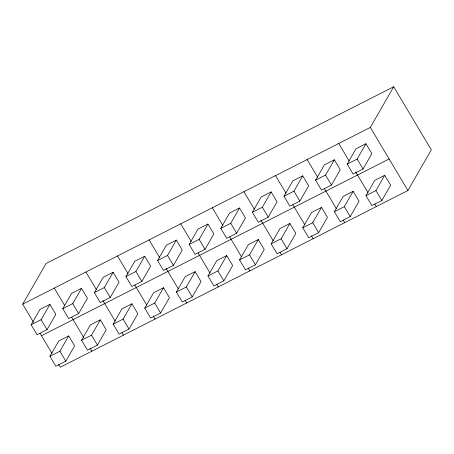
<?xml version="1.0" encoding="UTF-8"?>
<svg xmlns="http://www.w3.org/2000/svg" width="454" height="454" viewBox="0 0 454 454"><rect width="100%" height="100%" fill="white"/><g stroke="black" fill="none" stroke-linecap="round" stroke-linejoin="round"><path stroke-width="0.68" d="M33.539 322.357L22.7 304.163L46.087 263.49L393.72 86.759L431.3 149.837L407.913 190.51L60.28 367.241L58.475 364.21M31.156 324.775L39.963 309.458L49.912 304.401L55.831 314.333L47.029 329.644L37.075 334.706L31.156 324.775L41.11 319.712L49.912 304.401M62.76 308.709L71.562 293.392L81.516 288.335L87.435 298.267L78.633 313.578L68.679 318.64L62.76 308.709L72.714 303.647L81.516 288.335M49.946 356.311L58.753 340.999L68.707 335.943L74.626 345.874L65.819 361.185L55.865 366.247L49.946 356.311L59.9 351.254L68.707 335.943M94.364 292.637L103.166 277.326L113.12 272.269L119.039 282.201L110.231 297.512L100.283 302.574L94.364 292.637L104.318 287.581L113.12 272.269M81.55 340.245L90.352 324.933L100.306 319.877L106.225 329.808L97.423 345.119L87.469 350.182L81.55 340.245L91.504 335.188L100.306 319.877M125.962 276.571L134.77 261.26L144.724 256.204L150.643 266.135L141.835 281.446L131.881 286.508L125.962 276.571L135.916 271.515L144.724 256.204M113.154 324.179L121.956 308.868L131.91 303.811L137.829 313.742L129.027 329.054L119.073 334.116L113.154 324.179L123.108 319.122L131.91 303.811M157.566 260.505L166.374 245.194L176.328 240.132L182.241 250.069L173.439 265.38L163.485 270.442L157.566 260.505L167.52 255.449L176.328 240.132M144.758 308.113L153.56 292.802L163.514 287.74L169.433 297.676L160.625 312.988L150.671 318.05L144.758 308.113L154.706 303.056L163.514 287.74M189.17 244.439L197.972 229.128L207.926 224.066L213.845 234.003L205.043 249.314L195.089 254.376L189.17 244.439L199.124 239.383L207.926 224.066M176.356 292.047L185.164 276.736L195.118 271.674L201.037 281.611L192.229 296.922L182.275 301.984L176.356 292.047L186.31 286.985L195.118 271.674M220.775 228.373L229.576 213.062L239.53 208L245.449 217.937L236.648 233.248L226.694 238.31L220.775 228.373L230.728 223.311L239.53 208M207.96 275.981L216.768 260.67L226.722 255.608L232.635 265.545L223.833 280.856L213.879 285.918L207.96 275.981L217.914 270.919L226.722 255.608M252.373 212.307L261.181 196.996L271.134 191.934L277.053 201.871L268.246 217.182L258.292 222.244L252.373 212.307L262.327 207.245L271.134 191.934M239.564 259.915L248.366 244.604L258.32 239.542L264.239 249.479L255.437 264.79L245.483 269.852L239.564 259.915L249.518 254.853L258.32 239.542M283.977 196.242L292.785 180.93L302.739 175.868L308.658 185.805L299.85 201.116L289.896 206.173L283.977 196.242L293.931 191.179L302.739 175.868M271.169 243.849L279.97 228.538L289.924 223.476L295.843 233.413L287.036 248.724L277.088 253.78L271.169 243.849L281.122 238.787L289.924 223.476M315.581 180.176L324.389 164.864L334.337 159.802L340.256 169.739L331.454 185.05L321.5 190.107L315.581 180.176L325.535 175.113L334.337 159.802M302.767 227.783L311.575 212.472L321.528 207.41L327.447 217.347L318.64 232.658L308.686 237.714L302.767 227.783L312.721 222.721L321.528 207.41M347.185 164.11L355.987 148.798L365.941 143.736L371.86 153.673L363.058 168.984L353.104 174.041L347.185 164.11L357.139 159.048L365.941 143.736M22.7 304.163L370.333 127.432L393.72 86.759M334.371 211.717L343.179 196.406L353.133 191.344L359.052 201.275L350.244 216.592L340.29 221.648L334.371 211.717L344.325 206.655L353.133 191.344M365.975 195.651L374.777 180.34L384.731 175.278L390.65 185.209L381.848 200.526L371.894 205.583L365.975 195.651L375.929 190.589L384.731 175.278M41.49 335.699L389.123 158.974M370.333 127.432L407.913 190.51M357.139 159.048L363.058 168.984M375.929 190.589L381.848 200.526M338.729 143.498L349.205 161.085M355.715 172.004L368.001 192.627M374.862 204.152L376.309 206.576M325.535 175.113L331.454 185.05M344.325 206.655L350.244 216.592M307.125 159.564L317.607 177.151M324.468 188.677L336.397 208.692M343.264 220.218L344.705 222.647M293.931 191.179L299.85 201.116M312.721 222.721L318.64 232.658M275.521 175.63L286.003 193.217M292.87 204.743L304.793 224.758M311.296 235.677L313.107 238.713M262.327 207.245L268.246 217.182M281.122 238.787L287.036 248.724M243.917 191.696L254.399 209.288M260.902 220.201L273.189 240.824M280.056 252.35L281.503 254.779M230.728 223.311L236.648 233.248M249.518 254.853L255.437 264.79M212.319 207.762L222.795 225.354M229.662 236.874L241.585 256.89M248.094 267.809L249.899 270.845M199.124 239.383L205.043 249.314M217.914 270.919L223.833 280.856M180.715 223.828L191.191 241.42M198.058 252.94L209.986 272.962M216.847 284.482L218.295 286.911M167.52 255.449L173.439 265.38M186.31 286.985L192.229 296.922M149.111 239.894L159.592 257.486M166.096 268.405L178.382 289.028M185.249 300.548L186.69 302.977M135.916 271.515L141.835 281.446M154.706 303.056L160.625 312.988M117.507 255.96L127.988 273.552M134.855 285.078L146.778 305.094M153.282 316.012L155.092 319.043M104.318 287.581L110.231 297.512M123.108 319.122L129.027 329.054M85.908 272.025L96.384 289.618M102.888 300.537L115.174 321.16M122.041 332.686L123.488 335.109M72.714 303.647L78.633 313.578M91.504 335.188L97.423 345.119M54.304 288.091L64.78 305.684M71.647 317.21L83.933 337.833M90.079 348.144L91.884 351.175M41.11 319.712L47.029 329.644M59.9 351.254L65.819 361.185M40.043 333.276L51.972 353.291"/></g></svg>
